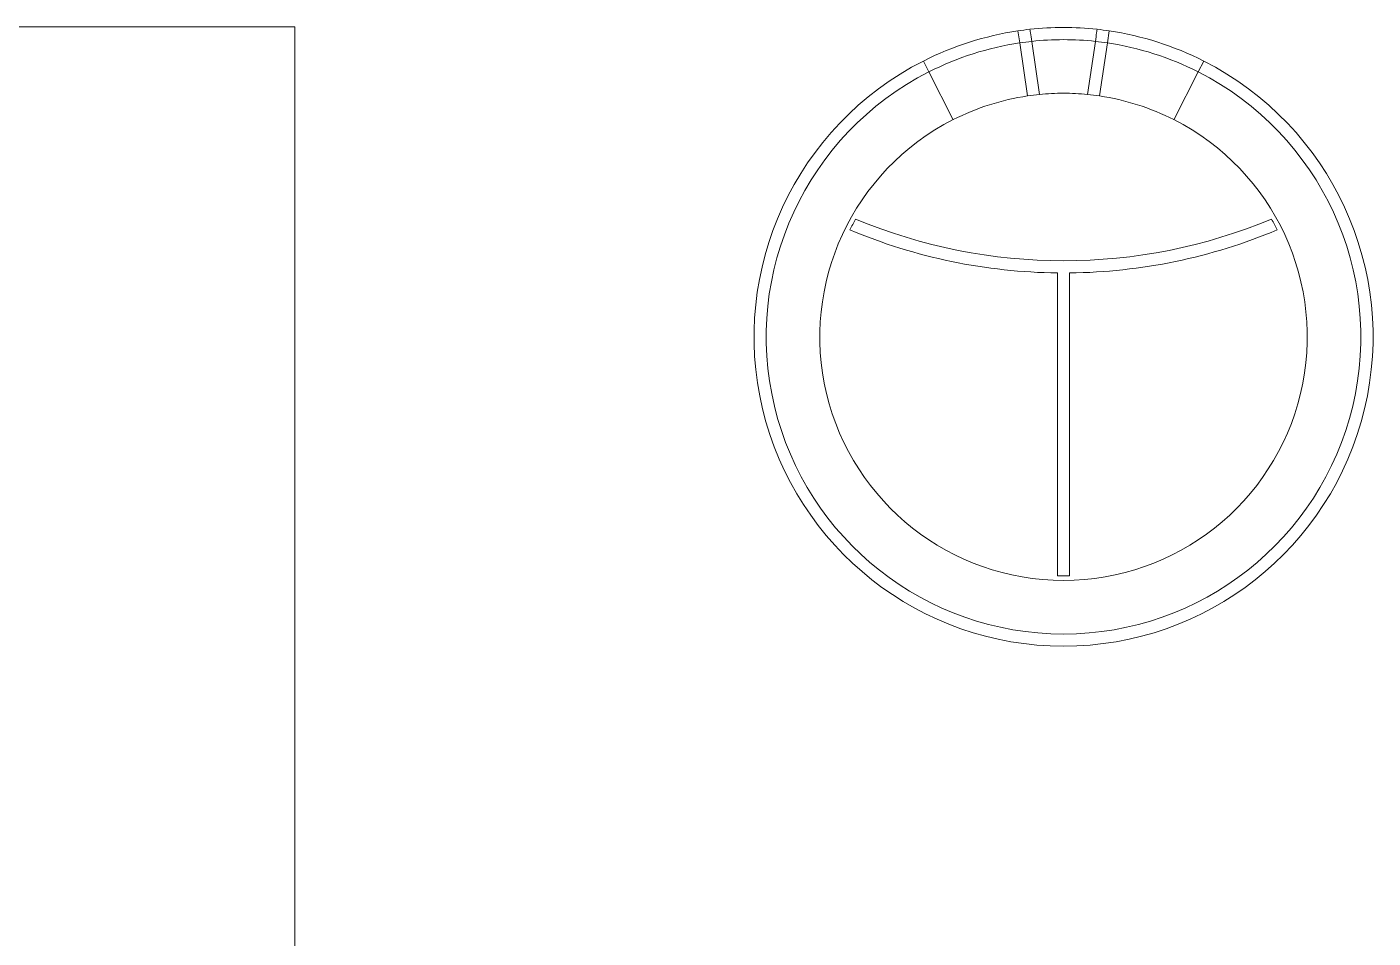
# Model space of a CAD drawing. Header units: millimetres. Extents: x -118 to 1430, y 370 to 641.
# Drawn here: x -33.3 to -11.21, y 518.72 to 533.69 of the extents above; entities that cross this region are included whole.
import ezdxf

# ---------------------------------------------------------------- set-up
doc = ezdxf.new("R2010")
doc.units = ezdxf.units.MM
doc.layers.add('TANGENT EDGES', color=7, linetype='Continuous', lineweight=0)
doc.layers.add('VISIBLE', color=7, linetype='Continuous', lineweight=0)

msp = doc.modelspace()

# ---------------------------------------------------------------- linework, layer by layer
at = {"layer": 'TANGENT EDGES'}
for p, q in [((-17.037, 533.62), (-17.007, 533.422)), ((-15.566, 533.422), (-15.537, 533.62)), ((-17.007, 533.422), (-16.877, 532.552)), ((-16.809, 533.448), (-16.679, 532.576)), ((-15.895, 532.576), (-15.765, 533.448)), ((-15.696, 532.552), (-15.566, 533.422)), ((-18.587, 533.125), (-18.496, 532.947)), ((-18.496, 532.947), (-18.098, 532.162)), ((-14.476, 532.162), (-14.077, 532.947)), ((-14.077, 532.947), (-13.987, 533.125))]:
    msp.add_line(p, q, dxfattribs=at)
for centre, radius, start, end in [((-16.287, 528.596), 4.88, 98.4901, 116.9206), ((-16.288, 528.609), 4.867, 96.138, 98.4933), ((-16.287, 528.596), 4.88, 83.8588, 96.1412), ((-16.285, 528.609), 4.867, 81.5067, 83.862), ((-16.287, 528.596), 4.88, 63.0794, 81.5099), ((-16.287, 528.596), 4.88, 116.9206, 63.0794)]:
    msp.add_arc(centre, radius, start, end, dxfattribs=at)
for centre, major_axis, ratio, start_param, end_param in [((-16.809, 533.448), (-0.03, 0.198), 0.000328, 4.71129, 6.283185), ((-15.765, 533.448), (-0.029, -0.198), 0.000506, -3.141545, -1.570256)]:
    msp.add_ellipse(centre, major_axis=major_axis, ratio=ratio, start_param=start_param, end_param=end_param, dxfattribs=at)
at = {"layer": 'VISIBLE'}
for p, q in [((-63.904, 533.685), (-28.904, 533.685)), ((-28.904, 533.685), (-28.904, 504.685)), ((-16.837, 533.646), (-16.838, 533.646)), ((-15.735, 533.646), (-15.737, 533.646)), ((-16.387, 529.645), (-16.387, 524.674)), ((-16.187, 524.674), (-16.187, 529.645))]:
    msp.add_line(p, q, dxfattribs=at)
for centre, radius, start, end in [((-16.287, 528.596), 5.08, 98.4901, 116.9206), ((-16.287, 528.596), 5.08, 96.2337, 98.4901), ((-16.287, 528.596), 5.08, 83.7845, 96.2155), ((-16.287, 528.596), 5.08, 81.5099, 83.7663), ((-16.287, 528.596), 5.08, 63.0794, 81.5099), ((-16.287, 528.596), 5.08, 116.9206, 270), ((-16.287, 528.596), 5.08, 270, 63.0794), ((-16.287, 528.596), 4, 98.4901, 116.9206), ((-16.288, 528.604), 3.992, 95.6212, 98.4929), ((-16.287, 528.596), 4, 90, 95.6241), ((-16.287, 528.596), 4, 84.3759, 90), ((-16.286, 528.604), 3.992, 81.5071, 84.3788), ((-16.287, 528.596), 4, 63.0794, 81.5099), ((-16.287, 528.596), 4, 116.9206, 270.0001), ((-16.287, 528.596), 4, 269.9999, 63.0794), ((-16.293, 528.599), 3.916, 150.4522, 153.3915), ((-16.287, 538.684), 8.839, 247.286, 292.714), ((-16.28, 528.599), 3.916, 26.6085, 29.5478), ((-16.287, 538.684), 9.039, 247.167, 269.3661), ((-16.287, 538.684), 9.039, 270.6339, 292.833), ((-16.287, 528.588), 3.916, 268.5366, 271.4634)]:
    msp.add_arc(centre, radius, start, end, dxfattribs=at)

doc.saveas('drawing.dxf')
